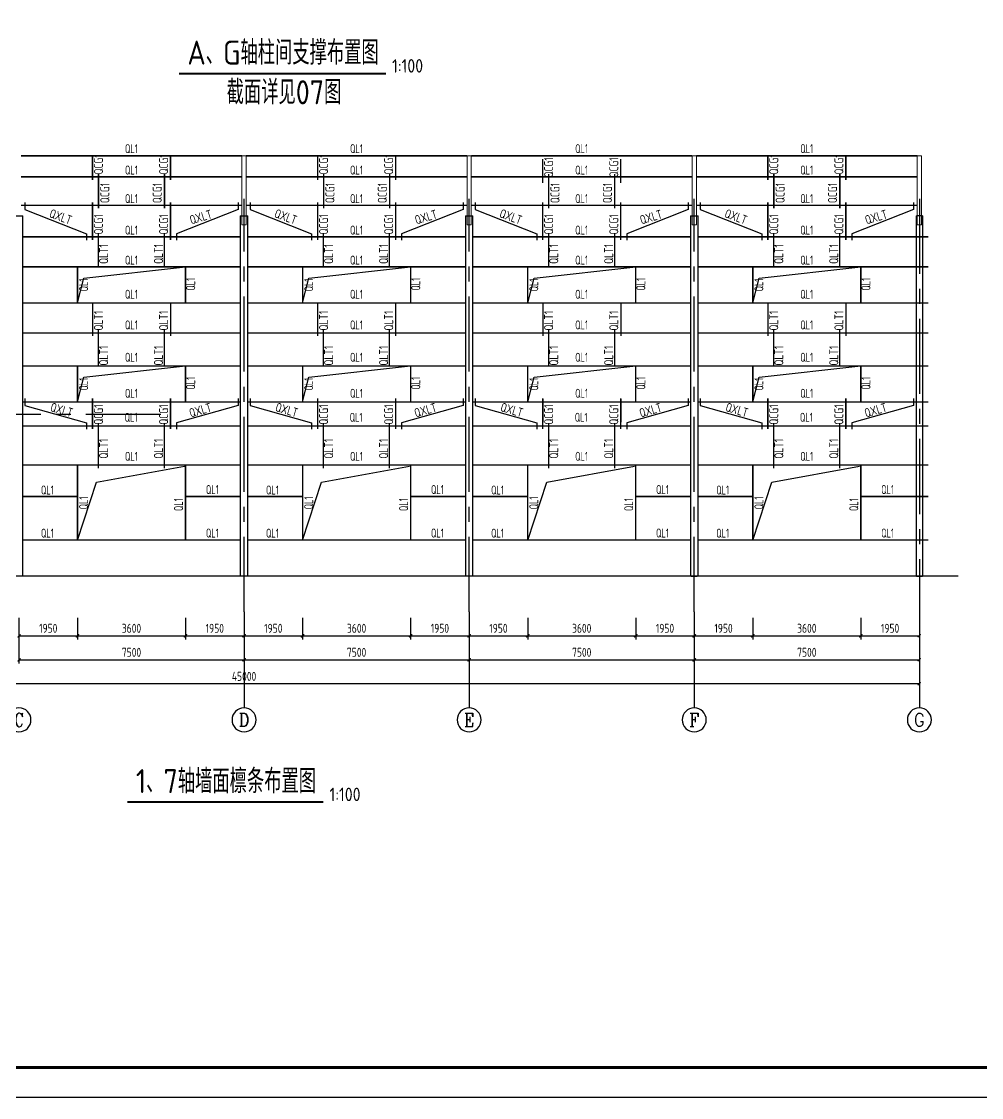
# Model space of a CAD drawing. Header units: millimetres. Extents: x 865490 to 879904, y 39442 to 44891.
# Drawn here: x 873684 to 874003.9, y 39450 to 39808.4 of the extents above; entities that cross this region are included whole.
import ezdxf
from ezdxf.enums import TextEntityAlignment as Align

# ---------------------------------------------------------------- set-up
doc = ezdxf.new("R2010")
doc.units = ezdxf.units.MM
doc.header["$LTSCALE"] = 1000
doc.header["$MEASUREMENT"] = 0
doc.linetypes.add('CENTER', pattern=[2, 1.25, -0.25, 0.25, -0.25])
doc.linetypes.add('DOTE', pattern=[2.42, 2, -0.2, 0.02, -0.2])
for name, color, linetype in [('1307', 7, 'Continuous'), ('AXIS', 3, 'Continuous'), ('AXIS_TEXT', 7, 'Continuous'), ('DIM', 7, 'Continuous'), ('DOTE', 1, 'DOTE'), ('M_Prof', 2, 'Continuous'), ('NUM', 7, 'Continuous'), ('标注', 7, 'Continuous'), ('檩条', 34, 'Continuous')]:
    doc.layers.add(name, color=color, linetype=linetype)
doc.layers.add('零部件', color=3, linetype='Continuous', lineweight=5)
doc.styles.add('_TCH_AXIS', font='COMPLEX', dxfattribs={"bigfont": 'GBCBIG'})
doc.styles.add('COMPLEX', font='COMPLEX')
doc.styles.add('GBHZ', font='gbenor.shx', dxfattribs={"width": 0.9, "bigfont": 'gbcbig.shx'})
doc.dimstyles.new('Y100', dxfattribs={"dimscale": 0, "dimtxt": 3, "dimasz": 0.01, "dimexe": 1.2, "dimexo": 2, "dimgap": 1, "dimtad": 1, "dimdec": 0, "dimlfac": 100, "dimzin": 0, "dimdsep": 46, "dimtxsty": 'GBHZ', "dimblk": 'DX', "dimcen": 0.09, "dimdle": 1, "dimclrd": 7, "dimclre": 7, "dimclrt": 7, "dimadec": 0, "dimazin": 0, "dimtfac": 1, "dimtdec": 0, "dimtix": 1, "dimtmove": 2, "dimatfit": 3, "dimldrblk": 'DX', "dimfxl": 0, "dimtolj": 1, "dimtzin": 0, "dimarcsym": 0})

# ---------------------------------------------------------------- blocks, each defined once
blk = doc.blocks.new('DX')
at = {"color": 0, "linetype": 'ByBlock', "const_width": 40}
blk.add_lwpolyline([(-54, -51), (46, 49)], dxfattribs=at)
blk = doc.blocks.new('*D883')
at = {"layer": 'Defpoints', "color": 0, "transparency": 16777216}
for p in [(873683.15, 39611.76), (873758.15, 39611.76), (873758.15, 39595.76)]:
    blk.add_point(p, dxfattribs=at)
at = {"layer": 'dim', "color": 7, "lineweight": -2, "transparency": 16777216}
for p, q in [((873683.15, 39609.76), (873683.15, 39594.56)), ((873758.15, 39609.76), (873758.15, 39594.56)), ((873683.16, 39595.76), (873758.14, 39595.76))]:
    blk.add_line(p, q, dxfattribs=at)
at = {"layer": 'dim', "color": 7, "lineweight": -2, "transparency": 16777216, "xscale": 0.01, "yscale": 0.01, "zscale": 0.01, "rotation": 180}
blk.add_blockref('DX', (873683.15, 39595.76), dxfattribs=at)
at = {"layer": 'dim', "color": 7, "lineweight": -2, "transparency": 16777216, "xscale": 0.01, "yscale": 0.01, "zscale": 0.01}
blk.add_blockref('DX', (873758.15, 39595.76), dxfattribs=at)
at = {"layer": 'dim', "color": 7, "transparency": 16777216, "insert": (873720.65, 39598.26), "char_height": 3, "attachment_point": 5, "style": 'GBHZ'}
blk.add_mtext('\\A1;7500', dxfattribs=at)
blk = doc.blocks.new('*D884')
at = {"layer": 'Defpoints', "color": 0, "transparency": 16777216}
for p in [(873758.15, 39611.76), (873833.15, 39611.76), (873833.15, 39595.76)]:
    blk.add_point(p, dxfattribs=at)
at = {"layer": 'dim', "color": 7, "lineweight": -2, "transparency": 16777216}
for p, q in [((873758.15, 39609.76), (873758.15, 39594.56)), ((873833.15, 39609.76), (873833.15, 39594.56)), ((873758.16, 39595.76), (873833.14, 39595.76))]:
    blk.add_line(p, q, dxfattribs=at)
at = {"layer": 'dim', "color": 7, "lineweight": -2, "transparency": 16777216, "xscale": 0.01, "yscale": 0.01, "zscale": 0.01, "rotation": 180}
blk.add_blockref('DX', (873758.15, 39595.76), dxfattribs=at)
at = {"layer": 'dim', "color": 7, "lineweight": -2, "transparency": 16777216, "xscale": 0.01, "yscale": 0.01, "zscale": 0.01}
blk.add_blockref('DX', (873833.15, 39595.76), dxfattribs=at)
at = {"layer": 'dim', "color": 7, "transparency": 16777216, "insert": (873795.65, 39598.26), "char_height": 3, "attachment_point": 5, "style": 'GBHZ'}
blk.add_mtext('\\A1;7500', dxfattribs=at)
blk = doc.blocks.new('*D885')
at = {"layer": 'Defpoints', "color": 0, "transparency": 16777216}
for p in [(873833.15, 39611.76), (873908.15, 39611.76), (873908.15, 39595.76)]:
    blk.add_point(p, dxfattribs=at)
at = {"layer": 'dim', "color": 7, "lineweight": -2, "transparency": 16777216}
for p, q in [((873833.15, 39609.76), (873833.15, 39594.56)), ((873908.15, 39609.76), (873908.15, 39594.56)), ((873833.16, 39595.76), (873908.14, 39595.76))]:
    blk.add_line(p, q, dxfattribs=at)
at = {"layer": 'dim', "color": 7, "lineweight": -2, "transparency": 16777216, "xscale": 0.01, "yscale": 0.01, "zscale": 0.01, "rotation": 180}
blk.add_blockref('DX', (873833.15, 39595.76), dxfattribs=at)
at = {"layer": 'dim', "color": 7, "lineweight": -2, "transparency": 16777216, "xscale": 0.01, "yscale": 0.01, "zscale": 0.01}
blk.add_blockref('DX', (873908.15, 39595.76), dxfattribs=at)
at = {"layer": 'dim', "color": 7, "transparency": 16777216, "insert": (873870.65, 39598.26), "char_height": 3, "attachment_point": 5, "style": 'GBHZ'}
blk.add_mtext('\\A1;7500', dxfattribs=at)
blk = doc.blocks.new('*D886')
at = {"layer": 'Defpoints', "color": 0, "transparency": 16777216}
for p in [(873908.15, 39611.76), (873983.15, 39611.76), (873983.15, 39595.76)]:
    blk.add_point(p, dxfattribs=at)
at = {"layer": 'dim', "color": 7, "lineweight": -2, "transparency": 16777216}
for p, q in [((873908.15, 39609.76), (873908.15, 39594.56)), ((873983.15, 39609.76), (873983.15, 39594.56)), ((873908.16, 39595.76), (873983.14, 39595.76))]:
    blk.add_line(p, q, dxfattribs=at)
at = {"layer": 'dim', "color": 7, "lineweight": -2, "transparency": 16777216, "xscale": 0.01, "yscale": 0.01, "zscale": 0.01, "rotation": 180}
blk.add_blockref('DX', (873908.15, 39595.76), dxfattribs=at)
at = {"layer": 'dim', "color": 7, "lineweight": -2, "transparency": 16777216, "xscale": 0.01, "yscale": 0.01, "zscale": 0.01}
blk.add_blockref('DX', (873983.15, 39595.76), dxfattribs=at)
at = {"layer": 'dim', "color": 7, "transparency": 16777216, "insert": (873945.65, 39598.26), "char_height": 3, "attachment_point": 5, "style": 'GBHZ'}
blk.add_mtext('\\A1;7500', dxfattribs=at)
blk = doc.blocks.new('*D887')
at = {"layer": 'Defpoints', "color": 0, "transparency": 16777216}
for p in [(873533.15, 39611.76), (873983.15, 39611.76), (873533.15, 39587.76)]:
    blk.add_point(p, dxfattribs=at)
at = {"layer": 'dim', "color": 7, "lineweight": -2, "transparency": 16777216}
for p, q in [((873533.15, 39609.76), (873533.15, 39586.56)), ((873983.15, 39609.76), (873983.15, 39586.56)), ((873983.14, 39587.76), (873533.16, 39587.76))]:
    blk.add_line(p, q, dxfattribs=at)
at = {"layer": 'dim', "color": 7, "lineweight": -2, "transparency": 16777216, "xscale": 0.01, "yscale": 0.01, "zscale": 0.01, "rotation": 180}
blk.add_blockref('DX', (873533.15, 39587.76), dxfattribs=at)
at = {"layer": 'dim', "color": 7, "lineweight": -2, "transparency": 16777216, "xscale": 0.01, "yscale": 0.01, "zscale": 0.01}
blk.add_blockref('DX', (873983.15, 39587.76), dxfattribs=at)
at = {"layer": 'dim', "color": 7, "transparency": 16777216, "insert": (873758.15, 39590.26), "char_height": 3, "attachment_point": 5, "style": 'GBHZ'}
blk.add_mtext('\\A1;45000', dxfattribs=at)
blk = doc.blocks.new('_AXISO')
blk.add_circle((0, 0), 0.5)
at = {"layer": 'AXIS_TEXT', "style": 'COMPLEX', "width": 1.041667}
blk.add_attdef('A', text='', height=0.56, dxfattribs=at).set_placement((-0.25, -0.28), (0.25, -0.28), align=Align.FIT)
blk = doc.blocks.new('*D910')
at = {"layer": 'Defpoints', "color": 0, "transparency": 16777216}
for p in [(873683.15, 39611.76), (873702.65, 39611.76), (873702.65, 39603.76)]:
    blk.add_point(p, dxfattribs=at)
at = {"layer": '标注', "color": 7, "lineweight": -2, "transparency": 16777216}
for p, q in [((873683.15, 39609.76), (873683.15, 39602.56)), ((873702.65, 39609.76), (873702.65, 39602.56)), ((873683.16, 39603.76), (873702.64, 39603.76))]:
    blk.add_line(p, q, dxfattribs=at)
at = {"layer": '标注', "color": 7, "lineweight": -2, "transparency": 16777216, "xscale": 0.01, "yscale": 0.01, "zscale": 0.01, "rotation": 180}
blk.add_blockref('DX', (873683.15, 39603.76), dxfattribs=at)
at = {"layer": '标注', "color": 7, "lineweight": -2, "transparency": 16777216, "xscale": 0.01, "yscale": 0.01, "zscale": 0.01}
blk.add_blockref('DX', (873702.65, 39603.76), dxfattribs=at)
at = {"layer": '标注', "color": 7, "transparency": 16777216, "insert": (873692.9, 39606.26), "char_height": 3, "attachment_point": 5, "style": 'GBHZ'}
blk.add_mtext('\\A1;1950', dxfattribs=at)
blk = doc.blocks.new('*D911')
at = {"layer": 'Defpoints', "color": 0, "transparency": 16777216}
for p in [(873702.65, 39611.76), (873738.65, 39611.76), (873738.65, 39603.76)]:
    blk.add_point(p, dxfattribs=at)
at = {"layer": '标注', "color": 7, "lineweight": -2, "transparency": 16777216}
for p, q in [((873702.65, 39609.76), (873702.65, 39602.56)), ((873738.65, 39609.76), (873738.65, 39602.56)), ((873702.66, 39603.76), (873738.64, 39603.76))]:
    blk.add_line(p, q, dxfattribs=at)
at = {"layer": '标注', "color": 7, "lineweight": -2, "transparency": 16777216, "xscale": 0.01, "yscale": 0.01, "zscale": 0.01, "rotation": 180}
blk.add_blockref('DX', (873702.65, 39603.76), dxfattribs=at)
at = {"layer": '标注', "color": 7, "lineweight": -2, "transparency": 16777216, "xscale": 0.01, "yscale": 0.01, "zscale": 0.01}
blk.add_blockref('DX', (873738.65, 39603.76), dxfattribs=at)
at = {"layer": '标注', "color": 7, "transparency": 16777216, "insert": (873720.65, 39606.26), "char_height": 3, "attachment_point": 5, "style": 'GBHZ'}
blk.add_mtext('\\A1;3600', dxfattribs=at)
blk = doc.blocks.new('*D912')
at = {"layer": 'Defpoints', "color": 0, "transparency": 16777216}
for p in [(873738.65, 39611.76), (873758.15, 39611.76), (873758.15, 39603.76)]:
    blk.add_point(p, dxfattribs=at)
at = {"layer": '标注', "color": 7, "lineweight": -2, "transparency": 16777216}
for p, q in [((873738.65, 39609.76), (873738.65, 39602.56)), ((873758.15, 39609.76), (873758.15, 39602.56)), ((873738.66, 39603.76), (873758.14, 39603.76))]:
    blk.add_line(p, q, dxfattribs=at)
at = {"layer": '标注', "color": 7, "lineweight": -2, "transparency": 16777216, "xscale": 0.01, "yscale": 0.01, "zscale": 0.01, "rotation": 180}
blk.add_blockref('DX', (873738.65, 39603.76), dxfattribs=at)
at = {"layer": '标注', "color": 7, "lineweight": -2, "transparency": 16777216, "xscale": 0.01, "yscale": 0.01, "zscale": 0.01}
blk.add_blockref('DX', (873758.15, 39603.76), dxfattribs=at)
at = {"layer": '标注', "color": 7, "transparency": 16777216, "insert": (873748.4, 39606.26), "char_height": 3, "attachment_point": 5, "style": 'GBHZ'}
blk.add_mtext('\\A1;1950', dxfattribs=at)
blk = doc.blocks.new('*D913')
at = {"layer": 'Defpoints', "color": 0, "transparency": 16777216}
for p in [(873758.15, 39611.76), (873777.65, 39611.76), (873777.65, 39603.76)]:
    blk.add_point(p, dxfattribs=at)
at = {"layer": '标注', "color": 7, "lineweight": -2, "transparency": 16777216}
for p, q in [((873758.15, 39609.76), (873758.15, 39602.56)), ((873777.65, 39609.76), (873777.65, 39602.56)), ((873758.16, 39603.76), (873777.64, 39603.76))]:
    blk.add_line(p, q, dxfattribs=at)
at = {"layer": '标注', "color": 7, "lineweight": -2, "transparency": 16777216, "xscale": 0.01, "yscale": 0.01, "zscale": 0.01, "rotation": 180}
blk.add_blockref('DX', (873758.15, 39603.76), dxfattribs=at)
at = {"layer": '标注', "color": 7, "lineweight": -2, "transparency": 16777216, "xscale": 0.01, "yscale": 0.01, "zscale": 0.01}
blk.add_blockref('DX', (873777.65, 39603.76), dxfattribs=at)
at = {"layer": '标注', "color": 7, "transparency": 16777216, "insert": (873767.9, 39606.26), "char_height": 3, "attachment_point": 5, "style": 'GBHZ'}
blk.add_mtext('\\A1;1950', dxfattribs=at)
blk = doc.blocks.new('*D914')
at = {"layer": 'Defpoints', "color": 0, "transparency": 16777216}
for p in [(873777.65, 39611.76), (873813.65, 39611.76), (873813.65, 39603.76)]:
    blk.add_point(p, dxfattribs=at)
at = {"layer": '标注', "color": 7, "lineweight": -2, "transparency": 16777216}
for p, q in [((873777.65, 39609.76), (873777.65, 39602.56)), ((873813.65, 39609.76), (873813.65, 39602.56)), ((873777.66, 39603.76), (873813.64, 39603.76))]:
    blk.add_line(p, q, dxfattribs=at)
at = {"layer": '标注', "color": 7, "lineweight": -2, "transparency": 16777216, "xscale": 0.01, "yscale": 0.01, "zscale": 0.01, "rotation": 180}
blk.add_blockref('DX', (873777.65, 39603.76), dxfattribs=at)
at = {"layer": '标注', "color": 7, "lineweight": -2, "transparency": 16777216, "xscale": 0.01, "yscale": 0.01, "zscale": 0.01}
blk.add_blockref('DX', (873813.65, 39603.76), dxfattribs=at)
at = {"layer": '标注', "color": 7, "transparency": 16777216, "insert": (873795.65, 39606.26), "char_height": 3, "attachment_point": 5, "style": 'GBHZ'}
blk.add_mtext('\\A1;3600', dxfattribs=at)
blk = doc.blocks.new('*D915')
at = {"layer": 'Defpoints', "color": 0, "transparency": 16777216}
for p in [(873813.65, 39611.76), (873833.15, 39611.76), (873833.15, 39603.76)]:
    blk.add_point(p, dxfattribs=at)
at = {"layer": '标注', "color": 7, "lineweight": -2, "transparency": 16777216}
for p, q in [((873813.65, 39609.76), (873813.65, 39602.56)), ((873833.15, 39609.76), (873833.15, 39602.56)), ((873813.66, 39603.76), (873833.14, 39603.76))]:
    blk.add_line(p, q, dxfattribs=at)
at = {"layer": '标注', "color": 7, "lineweight": -2, "transparency": 16777216, "xscale": 0.01, "yscale": 0.01, "zscale": 0.01, "rotation": 180}
blk.add_blockref('DX', (873813.65, 39603.76), dxfattribs=at)
at = {"layer": '标注', "color": 7, "lineweight": -2, "transparency": 16777216, "xscale": 0.01, "yscale": 0.01, "zscale": 0.01}
blk.add_blockref('DX', (873833.15, 39603.76), dxfattribs=at)
at = {"layer": '标注', "color": 7, "transparency": 16777216, "insert": (873823.4, 39606.26), "char_height": 3, "attachment_point": 5, "style": 'GBHZ'}
blk.add_mtext('\\A1;1950', dxfattribs=at)
blk = doc.blocks.new('*D916')
at = {"layer": 'Defpoints', "color": 0, "transparency": 16777216}
for p in [(873833.15, 39611.76), (873852.65, 39611.76), (873852.65, 39603.76)]:
    blk.add_point(p, dxfattribs=at)
at = {"layer": '标注', "color": 7, "lineweight": -2, "transparency": 16777216}
for p, q in [((873833.15, 39609.76), (873833.15, 39602.56)), ((873852.65, 39609.76), (873852.65, 39602.56)), ((873833.16, 39603.76), (873852.64, 39603.76))]:
    blk.add_line(p, q, dxfattribs=at)
at = {"layer": '标注', "color": 7, "lineweight": -2, "transparency": 16777216, "xscale": 0.01, "yscale": 0.01, "zscale": 0.01, "rotation": 180}
blk.add_blockref('DX', (873833.15, 39603.76), dxfattribs=at)
at = {"layer": '标注', "color": 7, "lineweight": -2, "transparency": 16777216, "xscale": 0.01, "yscale": 0.01, "zscale": 0.01}
blk.add_blockref('DX', (873852.65, 39603.76), dxfattribs=at)
at = {"layer": '标注', "color": 7, "transparency": 16777216, "insert": (873842.9, 39606.26), "char_height": 3, "attachment_point": 5, "style": 'GBHZ'}
blk.add_mtext('\\A1;1950', dxfattribs=at)
blk = doc.blocks.new('*D917')
at = {"layer": 'Defpoints', "color": 0, "transparency": 16777216}
for p in [(873852.65, 39611.76), (873888.65, 39611.76), (873888.65, 39603.76)]:
    blk.add_point(p, dxfattribs=at)
at = {"layer": '标注', "color": 7, "lineweight": -2, "transparency": 16777216}
for p, q in [((873852.65, 39609.76), (873852.65, 39602.56)), ((873888.65, 39609.76), (873888.65, 39602.56)), ((873852.66, 39603.76), (873888.64, 39603.76))]:
    blk.add_line(p, q, dxfattribs=at)
at = {"layer": '标注', "color": 7, "lineweight": -2, "transparency": 16777216, "xscale": 0.01, "yscale": 0.01, "zscale": 0.01, "rotation": 180}
blk.add_blockref('DX', (873852.65, 39603.76), dxfattribs=at)
at = {"layer": '标注', "color": 7, "lineweight": -2, "transparency": 16777216, "xscale": 0.01, "yscale": 0.01, "zscale": 0.01}
blk.add_blockref('DX', (873888.65, 39603.76), dxfattribs=at)
at = {"layer": '标注', "color": 7, "transparency": 16777216, "insert": (873870.65, 39606.26), "char_height": 3, "attachment_point": 5, "style": 'GBHZ'}
blk.add_mtext('\\A1;3600', dxfattribs=at)
blk = doc.blocks.new('*D918')
at = {"layer": 'Defpoints', "color": 0, "transparency": 16777216}
for p in [(873888.65, 39611.76), (873908.15, 39611.76), (873908.15, 39603.76)]:
    blk.add_point(p, dxfattribs=at)
at = {"layer": '标注', "color": 7, "lineweight": -2, "transparency": 16777216}
for p, q in [((873888.65, 39609.76), (873888.65, 39602.56)), ((873908.15, 39609.76), (873908.15, 39602.56)), ((873888.66, 39603.76), (873908.14, 39603.76))]:
    blk.add_line(p, q, dxfattribs=at)
at = {"layer": '标注', "color": 7, "lineweight": -2, "transparency": 16777216, "xscale": 0.01, "yscale": 0.01, "zscale": 0.01, "rotation": 180}
blk.add_blockref('DX', (873888.65, 39603.76), dxfattribs=at)
at = {"layer": '标注', "color": 7, "lineweight": -2, "transparency": 16777216, "xscale": 0.01, "yscale": 0.01, "zscale": 0.01}
blk.add_blockref('DX', (873908.15, 39603.76), dxfattribs=at)
at = {"layer": '标注', "color": 7, "transparency": 16777216, "insert": (873898.4, 39606.26), "char_height": 3, "attachment_point": 5, "style": 'GBHZ'}
blk.add_mtext('\\A1;1950', dxfattribs=at)
blk = doc.blocks.new('*D919')
at = {"layer": 'Defpoints', "color": 0, "transparency": 16777216}
for p in [(873908.15, 39611.76), (873927.65, 39611.76), (873927.65, 39603.76)]:
    blk.add_point(p, dxfattribs=at)
at = {"layer": '标注', "color": 7, "lineweight": -2, "transparency": 16777216}
for p, q in [((873908.15, 39609.76), (873908.15, 39602.56)), ((873927.65, 39609.76), (873927.65, 39602.56)), ((873908.16, 39603.76), (873927.64, 39603.76))]:
    blk.add_line(p, q, dxfattribs=at)
at = {"layer": '标注', "color": 7, "lineweight": -2, "transparency": 16777216, "xscale": 0.01, "yscale": 0.01, "zscale": 0.01, "rotation": 180}
blk.add_blockref('DX', (873908.15, 39603.76), dxfattribs=at)
at = {"layer": '标注', "color": 7, "lineweight": -2, "transparency": 16777216, "xscale": 0.01, "yscale": 0.01, "zscale": 0.01}
blk.add_blockref('DX', (873927.65, 39603.76), dxfattribs=at)
at = {"layer": '标注', "color": 7, "transparency": 16777216, "insert": (873917.9, 39606.26), "char_height": 3, "attachment_point": 5, "style": 'GBHZ'}
blk.add_mtext('\\A1;1950', dxfattribs=at)
blk = doc.blocks.new('*D920')
at = {"layer": 'Defpoints', "color": 0, "transparency": 16777216}
for p in [(873927.65, 39611.76), (873963.65, 39611.76), (873963.65, 39603.76)]:
    blk.add_point(p, dxfattribs=at)
at = {"layer": '标注', "color": 7, "lineweight": -2, "transparency": 16777216}
for p, q in [((873927.65, 39609.76), (873927.65, 39602.56)), ((873963.65, 39609.76), (873963.65, 39602.56)), ((873927.66, 39603.76), (873963.64, 39603.76))]:
    blk.add_line(p, q, dxfattribs=at)
at = {"layer": '标注', "color": 7, "lineweight": -2, "transparency": 16777216, "xscale": 0.01, "yscale": 0.01, "zscale": 0.01, "rotation": 180}
blk.add_blockref('DX', (873927.65, 39603.76), dxfattribs=at)
at = {"layer": '标注', "color": 7, "lineweight": -2, "transparency": 16777216, "xscale": 0.01, "yscale": 0.01, "zscale": 0.01}
blk.add_blockref('DX', (873963.65, 39603.76), dxfattribs=at)
at = {"layer": '标注', "color": 7, "transparency": 16777216, "insert": (873945.65, 39606.26), "char_height": 3, "attachment_point": 5, "style": 'GBHZ'}
blk.add_mtext('\\A1;3600', dxfattribs=at)
blk = doc.blocks.new('*D921')
at = {"layer": 'Defpoints', "color": 0, "transparency": 16777216}
for p in [(873963.65, 39611.76), (873983.15, 39611.76), (873983.15, 39603.76)]:
    blk.add_point(p, dxfattribs=at)
at = {"layer": '标注', "color": 7, "lineweight": -2, "transparency": 16777216}
for p, q in [((873963.65, 39609.76), (873963.65, 39602.56)), ((873983.15, 39609.76), (873983.15, 39602.56)), ((873963.66, 39603.76), (873983.14, 39603.76))]:
    blk.add_line(p, q, dxfattribs=at)
at = {"layer": '标注', "color": 7, "lineweight": -2, "transparency": 16777216, "xscale": 0.01, "yscale": 0.01, "zscale": 0.01, "rotation": 180}
blk.add_blockref('DX', (873963.65, 39603.76), dxfattribs=at)
at = {"layer": '标注', "color": 7, "lineweight": -2, "transparency": 16777216, "xscale": 0.01, "yscale": 0.01, "zscale": 0.01}
blk.add_blockref('DX', (873983.15, 39603.76), dxfattribs=at)
at = {"layer": '标注', "color": 7, "transparency": 16777216, "insert": (873973.4, 39606.26), "char_height": 3, "attachment_point": 5, "style": 'GBHZ'}
blk.add_mtext('\\A1;1950', dxfattribs=at)

msp = doc.modelspace()

# ---------------------------------------------------------------- linework, layer by layer
msp.add_line((874293.063, 39449.955), (873452.063, 39449.955))
at = {"color": 0, "const_width": 1}
msp.add_lwpolyline([(874283.063, 39459.955), (873477.063, 39459.955), (873477.063, 40033.955), (874283.063, 40033.955)], close=True, dxfattribs=at)
at = {"const_width": 0.667}
for points in [[(873736.447, 39791.059), (873805.394, 39791.059)], [(873719.303, 39548.343), (873784.555, 39548.343)]]:
    msp.add_lwpolyline(points, dxfattribs=at)
at = {"layer": 'AXIS', "color": 0}
for p, q in [((873758.146, 39611.761), (873758.146, 39579.761)), ((873833.146, 39611.761), (873833.146, 39579.761)), ((873908.146, 39611.761), (873908.146, 39579.761)), ((873983.146, 39611.761), (873983.146, 39579.761))]:
    msp.add_line(p, q, dxfattribs=at)
at = {"layer": 'dim'}
msp.add_line((873996.125, 39623.657), (873517.146, 39623.657), dxfattribs=at)
at = {"layer": 'DOTE', "linetype": 'CENTER', "ltscale": 0.02}
for p, q in [((873758.146, 39611.761), (873758.146, 39749.333)), ((873833.146, 39611.761), (873833.146, 39749.333)), ((873908.146, 39611.761), (873908.146, 39749.333)), ((873983.146, 39749.333), (873983.146, 39611.761)), ((873730.444, 39677.516, -0.008), (873623.307, 39677.516, -0.008))]:
    msp.add_line(p, q, dxfattribs=at)
at = {"layer": 'M_Prof'}
for p, q in [((873681.896, 39743.657), (873684.396, 39743.657)), ((873684.396, 39623.657), (873684.396, 39743.657)), ((873756.896, 39743.657), (873756.896, 39623.657)), ((873756.896, 39743.657), (873759.396, 39743.657)), ((873759.396, 39623.657), (873759.396, 39743.657)), ((873831.896, 39743.657), (873831.896, 39623.657)), ((873831.896, 39743.657), (873834.396, 39743.657)), ((873834.396, 39623.657), (873834.396, 39743.657)), ((873906.896, 39743.657), (873906.896, 39623.657)), ((873906.896, 39743.657), (873909.396, 39743.657)), ((873909.396, 39623.657), (873909.396, 39743.657)), ((873982.146, 39623.657), (873982.146, 39743.657)), ((873984.146, 39743.657), (873982.146, 39743.657)), ((873984.146, 39743.657), (873984.146, 39623.657)), ((873989.453, 39623.657), (873510.96, 39623.657)), ((873907.146, 39623.657), (873909.146, 39623.657)), ((873982.146, 39623.657), (873984.146, 39623.657))]:
    msp.add_line(p, q, dxfattribs=at)
at = {"layer": '标注'}
for p, q in [((873738.646, 39635.657), (873702.646, 39635.657)), ((873813.646, 39635.657), (873777.646, 39635.657)), ((873888.646, 39635.657), (873852.646, 39635.657)), ((873963.646, 39635.657), (873927.646, 39635.657))]:
    msp.add_line(p, q, dxfattribs=at)
at = {"layer": '檩条', "color": 4, "linetype": 'ByBlock'}
for p, q in [((873685.146, 39748.158), (873685.146, 39745.807)), ((873685.146, 39745.807), (873705.646, 39737.728)), ((873756.146, 39745.807), (873735.646, 39737.728)), ((873756.146, 39748.158), (873756.146, 39745.807)), ((873760.146, 39748.158), (873760.146, 39745.807)), ((873760.146, 39745.807), (873780.646, 39737.728)), ((873831.146, 39745.807), (873810.646, 39737.728)), ((873831.146, 39748.158), (873831.146, 39745.807)), ((873835.146, 39748.158), (873835.146, 39745.807)), ((873835.146, 39745.807), (873855.646, 39737.728)), ((873906.146, 39745.807), (873885.646, 39737.728)), ((873906.146, 39748.158), (873906.146, 39745.807)), ((873910.146, 39748.158), (873910.146, 39745.807)), ((873910.146, 39745.807), (873930.646, 39737.728)), ((873981.146, 39745.807), (873960.646, 39737.728)), ((873981.146, 39748.158), (873981.146, 39745.807)), ((873705.646, 39737.728), (873705.646, 39735.588)), ((873735.646, 39737.728), (873735.646, 39735.588)), ((873780.646, 39737.728), (873780.646, 39735.588)), ((873810.646, 39737.728), (873810.646, 39735.588)), ((873855.646, 39737.728), (873855.646, 39735.588)), ((873885.646, 39737.728), (873885.646, 39735.588)), ((873930.646, 39737.728), (873930.646, 39735.588)), ((873960.646, 39737.728), (873960.646, 39735.588)), ((873685.146, 39682.832), (873685.146, 39680.481)), ((873756.146, 39682.832), (873756.146, 39680.481)), ((873760.146, 39682.832), (873760.146, 39680.481)), ((873831.146, 39682.832), (873831.146, 39680.481)), ((873835.146, 39682.832), (873835.146, 39680.481)), ((873906.146, 39682.832), (873906.146, 39680.481)), ((873910.146, 39682.832), (873910.146, 39680.481)), ((873981.146, 39682.832), (873981.146, 39680.481)), ((873685.146, 39680.481), (873705.646, 39674.726)), ((873756.146, 39680.481), (873735.646, 39674.726)), ((873760.146, 39680.481), (873780.646, 39674.726)), ((873831.146, 39680.481), (873810.646, 39674.726)), ((873835.146, 39680.481), (873855.646, 39674.726)), ((873906.146, 39680.481), (873885.646, 39674.726)), ((873910.146, 39680.481), (873930.646, 39674.726)), ((873981.146, 39680.481), (873960.646, 39674.726)), ((873705.646, 39674.726), (873705.646, 39672.587)), ((873735.646, 39674.726), (873735.646, 39672.587)), ((873780.646, 39674.726), (873780.646, 39672.587)), ((873810.646, 39674.726), (873810.646, 39672.587)), ((873855.646, 39674.726), (873855.646, 39672.587)), ((873885.646, 39674.726), (873885.646, 39672.587)), ((873930.646, 39674.726), (873930.646, 39672.587)), ((873960.646, 39674.726), (873960.646, 39672.587))]:
    msp.add_line(p, q, dxfattribs=at)
at = {"layer": '檩条', "color": 4}
for p, q in [((873709.646, 39726.658), (873709.646, 39737.658)), ((873731.646, 39726.658), (873731.646, 39737.658)), ((873784.646, 39726.658), (873784.646, 39737.658)), ((873806.646, 39726.658), (873806.646, 39737.658)), ((873859.646, 39726.658), (873859.646, 39737.658)), ((873881.646, 39726.658), (873881.646, 39737.658)), ((873934.646, 39726.658), (873934.646, 39737.658)), ((873956.646, 39726.658), (873956.646, 39737.658)), ((873704.764, 39722.91), (873738.646, 39726.658)), ((873779.764, 39722.91), (873813.646, 39726.658)), ((873854.764, 39722.91), (873888.646, 39726.658)), ((873929.764, 39722.91), (873963.646, 39726.658)), ((873702.646, 39714.658), (873704.764, 39722.91)), ((873777.646, 39714.658), (873779.764, 39722.91)), ((873852.646, 39714.658), (873854.764, 39722.91)), ((873927.646, 39714.658), (873929.764, 39722.91)), ((873707.646, 39714.658), (873707.646, 39703.657)), ((873733.646, 39714.658), (873733.646, 39703.657)), ((873782.646, 39714.658), (873782.646, 39703.657)), ((873808.646, 39714.658), (873808.646, 39703.657)), ((873857.646, 39714.658), (873857.646, 39703.657)), ((873883.646, 39714.658), (873883.646, 39703.657)), ((873932.646, 39714.658), (873932.646, 39703.657)), ((873958.646, 39714.658), (873958.646, 39703.657)), ((873709.646, 39693.657), (873709.646, 39705.657)), ((873731.646, 39693.657), (873731.646, 39705.657)), ((873784.646, 39693.657), (873784.646, 39705.657)), ((873806.646, 39693.657), (873806.646, 39705.657)), ((873859.646, 39693.657), (873859.646, 39705.657)), ((873881.646, 39693.657), (873881.646, 39705.657)), ((873934.646, 39693.657), (873934.646, 39705.657)), ((873956.646, 39693.657), (873956.646, 39705.657)), ((873704.764, 39689.909), (873738.646, 39693.657)), ((873779.764, 39689.909), (873813.646, 39693.657)), ((873854.764, 39689.909), (873888.646, 39693.657)), ((873929.764, 39689.909), (873963.646, 39693.657)), ((873702.646, 39681.657), (873704.764, 39689.909)), ((873777.646, 39681.657), (873779.764, 39689.909)), ((873852.646, 39681.657), (873854.764, 39689.909)), ((873927.646, 39681.657), (873929.764, 39689.909)), ((873707.646, 39682.657), (873707.646, 39674.981)), ((873733.646, 39682.657), (873733.646, 39674.981)), ((873782.646, 39682.657), (873782.646, 39674.981)), ((873808.646, 39682.657), (873808.646, 39674.981)), ((873857.646, 39682.657), (873857.646, 39674.981)), ((873883.646, 39682.657), (873883.646, 39674.981)), ((873932.646, 39682.657), (873932.646, 39674.981)), ((873958.646, 39682.657), (873958.646, 39674.981)), ((873709.646, 39659.657), (873709.646, 39674.657)), ((873731.646, 39659.657), (873731.646, 39674.657)), ((873784.646, 39659.657), (873784.646, 39674.657)), ((873806.646, 39659.657), (873806.646, 39674.657)), ((873859.646, 39659.657), (873859.646, 39674.657)), ((873881.646, 39659.657), (873881.646, 39674.657)), ((873934.646, 39659.657), (873934.646, 39674.657)), ((873956.646, 39659.657), (873956.646, 39674.657)), ((873708.989, 39654.976), (873738.246, 39660.257)), ((873783.989, 39654.976), (873813.246, 39660.257)), ((873858.989, 39654.976), (873888.246, 39660.257)), ((873933.989, 39654.976), (873963.246, 39660.257)), ((873702.646, 39635.657), (873708.989, 39654.976)), ((873777.646, 39635.657), (873783.989, 39654.976)), ((873852.646, 39635.657), (873858.989, 39654.976)), ((873927.646, 39635.657), (873933.989, 39654.976))]:
    msp.add_line(p, q, dxfattribs=at)
at = {"layer": '檩条', "color": 4, "const_width": 0.5}
for points in [[(873757.446, 39763.657), (873683.846, 39763.657)], [(873707.646, 39763.657), (873707.646, 39755.658)], [(873733.646, 39763.657), (873733.646, 39755.658)], [(873832.446, 39763.657), (873758.846, 39763.657)], [(873782.646, 39763.657), (873782.646, 39755.658)], [(873808.646, 39763.657), (873808.646, 39755.658)], [(873907.446, 39763.657), (873833.846, 39763.657)], [(873982.446, 39763.657), (873908.846, 39763.657)], [(873932.646, 39763.657), (873932.646, 39755.658)], [(873958.646, 39763.657), (873958.646, 39755.658)], [(873857.646, 39762.657), (873857.646, 39754.658)], [(873883.646, 39762.657), (873883.646, 39754.658)], [(873757.446, 39756.658), (873683.846, 39756.658)], [(873709.646, 39746.157), (873709.646, 39757.658)], [(873731.646, 39746.157), (873731.646, 39757.658)], [(873832.446, 39756.658), (873758.846, 39756.658)], [(873784.646, 39746.157), (873784.646, 39757.658)], [(873806.646, 39746.157), (873806.646, 39757.658)], [(873907.446, 39756.658), (873833.846, 39756.658)], [(873859.646, 39746.157), (873859.646, 39757.658)], [(873881.646, 39746.157), (873881.646, 39757.658)], [(873982.446, 39756.658), (873908.846, 39756.658)], [(873934.646, 39746.157), (873934.646, 39757.658)], [(873956.646, 39746.157), (873956.646, 39757.658)], [(873757.446, 39747.157), (873683.846, 39747.157)], [(873707.646, 39748.157), (873707.646, 39735.658)], [(873733.646, 39748.157), (873733.646, 39735.658)], [(873832.446, 39747.157), (873758.846, 39747.157)], [(873782.646, 39748.157), (873782.646, 39735.658)], [(873808.646, 39748.157), (873808.646, 39735.658)], [(873907.446, 39747.157), (873833.846, 39747.157)], [(873857.646, 39748.157), (873857.646, 39735.658)], [(873883.646, 39748.157), (873883.646, 39735.658)], [(873982.446, 39747.157), (873908.846, 39747.157)], [(873932.646, 39748.157), (873932.646, 39735.658)], [(873958.646, 39748.157), (873958.646, 39735.658)], [(873756.896, 39736.658), (873684.396, 39736.658)], [(873831.896, 39736.658), (873759.396, 39736.658)], [(873906.896, 39736.658), (873834.396, 39736.658)], [(873986.146, 39736.658), (873909.396, 39736.658)], [(873756.896, 39726.658), (873684.396, 39726.658)], [(873702.646, 39714.658), (873702.646, 39726.658)], [(873738.646, 39714.658), (873738.646, 39726.658)], [(873831.896, 39726.658), (873759.396, 39726.658)], [(873777.646, 39714.658), (873777.646, 39726.658)], [(873813.646, 39714.658), (873813.646, 39726.658)], [(873906.896, 39726.658), (873834.396, 39726.658)], [(873852.646, 39714.658), (873852.646, 39726.658)], [(873888.646, 39714.658), (873888.646, 39726.658)], [(873986.146, 39726.658), (873909.396, 39726.658)], [(873927.646, 39714.658), (873927.646, 39726.658)], [(873963.646, 39714.658), (873963.646, 39726.658)], [(873756.896, 39714.658), (873684.396, 39714.658)], [(873831.896, 39714.658), (873759.396, 39714.658)], [(873906.896, 39714.658), (873834.396, 39714.658)], [(873986.146, 39714.658), (873909.396, 39714.658)], [(873756.896, 39704.657), (873684.396, 39704.657)], [(873831.896, 39704.657), (873759.396, 39704.657)], [(873906.896, 39704.657), (873834.396, 39704.657)], [(873986.146, 39704.657), (873909.396, 39704.657)], [(873756.896, 39693.657), (873684.396, 39693.657)], [(873702.646, 39681.657), (873702.646, 39693.657)], [(873738.646, 39681.657), (873738.646, 39693.657)], [(873831.896, 39693.657), (873759.396, 39693.657)], [(873777.646, 39681.657), (873777.646, 39693.657)], [(873813.646, 39681.657), (873813.646, 39693.657)], [(873906.896, 39693.657), (873834.396, 39693.657)], [(873852.646, 39681.657), (873852.646, 39693.657)], [(873888.646, 39681.657), (873888.646, 39693.657)], [(873986.146, 39693.657), (873909.396, 39693.657)], [(873927.646, 39681.657), (873927.646, 39693.657)], [(873963.646, 39681.657), (873963.646, 39693.657)], [(873756.896, 39681.657), (873684.396, 39681.657)], [(873707.646, 39682.831), (873707.646, 39672.657)], [(873733.646, 39682.831), (873733.646, 39672.657)], [(873831.896, 39681.657), (873759.396, 39681.657)], [(873782.646, 39682.831), (873782.646, 39672.657)], [(873808.646, 39682.831), (873808.646, 39672.657)], [(873906.896, 39681.657), (873834.396, 39681.657)], [(873857.646, 39682.831), (873857.646, 39672.657)], [(873883.646, 39682.831), (873883.646, 39672.657)], [(873986.146, 39681.657), (873909.396, 39681.657)], [(873932.646, 39682.831), (873932.646, 39672.657)], [(873958.646, 39682.831), (873958.646, 39672.657)], [(873756.896, 39673.657), (873684.396, 39673.657)], [(873831.896, 39673.657), (873759.396, 39673.657)], [(873906.896, 39673.657), (873834.396, 39673.657)], [(873986.146, 39673.657), (873909.396, 39673.657)], [(873756.896, 39660.657), (873684.396, 39660.657)], [(873702.646, 39635.657), (873702.646, 39660.657)], [(873738.646, 39635.657), (873738.646, 39660.657)], [(873831.896, 39660.657), (873759.396, 39660.657)], [(873777.646, 39635.657), (873777.646, 39660.657)], [(873813.646, 39635.657), (873813.646, 39660.657)], [(873906.896, 39660.657), (873834.396, 39660.657)], [(873852.646, 39635.657), (873852.646, 39660.657)], [(873888.646, 39635.657), (873888.646, 39660.657)], [(873986.146, 39660.657), (873909.396, 39660.657)], [(873927.646, 39635.657), (873927.646, 39660.657)], [(873963.646, 39635.657), (873963.646, 39660.657)], [(873702.646, 39650.157), (873684.396, 39650.157)], [(873756.896, 39650.157), (873738.646, 39650.157)], [(873777.646, 39650.157), (873759.396, 39650.157)], [(873831.896, 39650.157), (873813.646, 39650.157)], [(873852.646, 39650.157), (873834.396, 39650.157)], [(873906.896, 39650.157), (873888.646, 39650.157)], [(873927.646, 39650.157), (873909.396, 39650.157)], [(873986.146, 39650.157), (873963.646, 39650.157)]]:
    msp.add_lwpolyline(points, dxfattribs=at)
at = {"layer": '檩条', "color": 4, "linetype": 'ByBlock', "const_width": 0.5}
for points in [[(873702.646, 39635.657), (873684.396, 39635.657)], [(873756.896, 39635.657), (873738.646, 39635.657)], [(873777.646, 39635.657), (873759.396, 39635.657)], [(873831.896, 39635.657), (873813.646, 39635.657)], [(873852.646, 39635.657), (873834.396, 39635.657)], [(873906.896, 39635.657), (873888.646, 39635.657)], [(873927.646, 39635.657), (873909.396, 39635.657)], [(873986.146, 39635.657), (873963.646, 39635.657)]]:
    msp.add_lwpolyline(points, dxfattribs=at)
at = {"layer": '零部件'}
for points in [[(873757.446, 39740.657), (873758.846, 39740.657), (873758.846, 39763.657), (873757.446, 39763.657)], [(873832.446, 39740.657), (873833.846, 39740.657), (873833.846, 39763.657), (873832.446, 39763.657)], [(873907.446, 39740.657), (873908.846, 39740.657), (873908.846, 39763.657), (873907.446, 39763.657)], [(873982.446, 39740.657), (873983.846, 39740.657), (873983.846, 39763.657), (873982.446, 39763.657)]]:
    msp.add_lwpolyline(points, close=True, dxfattribs=at)

# ---------------------------------------------------------------- block references
at = {"layer": 'AXIS', "color": 0}
ref = msp.add_blockref('_AXISO', (873683.146, 39575.761), dxfattribs=dict(at, xscale=-8, yscale=8, zscale=8))
ref.add_attrib('A', 'C', dxfattribs={"layer": 'AXIS_TEXT', "color": 0, "height": 4.557, "style": '_TCH_AXIS'}).set_placement((873681.518, 39573.482), (873684.773, 39573.482), align=Align.FIT)
ref = msp.add_blockref('_AXISO', (873758.146, 39575.761), dxfattribs=dict(at, xscale=-8, yscale=8, zscale=8))
ref.add_attrib('A', 'D', dxfattribs={"layer": 'AXIS_TEXT', "color": 0, "height": 4.353, "style": '_TCH_AXIS'}).set_placement((873756.384, 39573.584), (873759.908, 39573.584), align=Align.FIT)
ref = msp.add_blockref('_AXISO', (873833.146, 39575.761), dxfattribs=dict(at, xscale=-8, yscale=8, zscale=8))
ref.add_attrib('A', 'E', dxfattribs={"layer": 'AXIS_TEXT', "color": 0, "height": 4.454, "style": '_TCH_AXIS'}).set_placement((873831.449, 39573.533), (873834.843, 39573.533), align=Align.FIT)
ref = msp.add_blockref('_AXISO', (873908.146, 39575.761), dxfattribs=dict(at, xscale=-8, yscale=8, zscale=8))
ref.add_attrib('A', 'F', dxfattribs={"layer": 'AXIS_TEXT', "color": 0, "height": 4.454, "style": '_TCH_AXIS'}).set_placement((873906.449, 39573.533), (873909.843, 39573.533), align=Align.FIT)
ref = msp.add_blockref('_AXISO', (873983.146, 39575.761), dxfattribs=dict(at, xscale=-8, yscale=8, zscale=8))
ref.add_attrib('A', 'G', dxfattribs={"layer": 'AXIS_TEXT', "color": 0, "height": 4.252, "style": '_TCH_AXIS'}).set_placement((873981.324, 39573.635), (873984.968, 39573.635), align=Align.FIT)

# ---------------------------------------------------------------- texts
at = {"ltscale": 2, "style": 'GBHZ'}
for p in [(873807.47, 39791.364), (873786.631, 39548.648)]:
    msp.add_text('1:100', height=4.5, rotation=0.20444, dxfattribs=at).set_placement(p)
at = {"layer": '1307', "style": 'GBHZ', "width": 0.8}
for p in [(873718.47, 39764.562), (873793.47, 39764.562), (873868.47, 39764.562), (873943.47, 39764.562), (873718.47, 39757.419), (873793.47, 39757.419), (873868.47, 39757.419), (873943.47, 39757.419), (873718.47, 39747.919), (873793.47, 39747.919), (873868.47, 39747.919), (873943.47, 39747.919), (873718.47, 39737.42), (873793.47, 39737.42), (873868.47, 39737.42), (873943.47, 39737.42), (873718.47, 39727.42), (873793.47, 39727.42), (873868.47, 39727.42), (873943.47, 39727.42), (873718.47, 39716.055), (873793.47, 39716.055), (873868.47, 39716.055), (873943.47, 39716.055), (873718.47, 39705.834), (873793.47, 39705.834), (873868.47, 39705.834), (873943.47, 39705.834), (873718.47, 39695.058), (873793.47, 39695.058), (873868.47, 39695.058), (873943.47, 39695.058), (873718.47, 39683.054), (873793.47, 39683.054), (873868.47, 39683.054), (873943.47, 39683.054), (873718.342, 39675.054), (873793.342, 39675.054), (873868.342, 39675.054), (873943.342, 39675.054), (873718.47, 39662.054), (873793.47, 39662.054), (873868.47, 39662.054), (873943.47, 39662.054), (873690.466, 39650.827), (873745.43, 39650.993), (873765.466, 39650.827), (873820.43, 39650.993), (873840.466, 39650.827), (873895.43, 39650.993), (873915.466, 39650.827), (873970.43, 39650.993), (873690.466, 39636.459), (873745.43, 39636.493), (873765.466, 39636.459), (873820.43, 39636.493), (873840.466, 39636.459), (873895.43, 39636.493), (873915.466, 39636.459), (873970.43, 39636.493)]:
    msp.add_text('QL1', height=3, dxfattribs=at).set_placement(p)
at = {"layer": '1307', "style": 'GBHZ'}
for s, rotation, width, p in [('QCG1', 90, 0.9, (873711.128, 39757.449)), ('QCG1', 90, 0.9, (873732.83, 39757.449)), ('QCG1', 90, 0.9, (873786.128, 39757.449)), ('QCG1', 90, 0.9, (873807.83, 39757.449)), ('QCG1', 90, 0.9, (873936.128, 39757.449)), ('QCG1', 90, 0.9, (873957.83, 39757.449)), ('QCG1', 90, 0.9, (873861.128, 39756.449)), ('QCG1', 90, 0.9, (873882.83, 39756.449)), ('QCG1', 90, 0.9, (873713.254, 39747.887)), ('QCG1', 90, 0.9, (873730.704, 39747.887)), ('QCG1', 90, 0.9, (873788.254, 39747.887)), ('QCG1', 90, 0.9, (873805.704, 39747.887)), ('QCG1', 90, 0.9, (873863.254, 39747.887)), ('QCG1', 90, 0.9, (873880.704, 39747.887)), ('QCG1', 90, 0.9, (873938.254, 39747.887)), ('QCG1', 90, 0.9, (873955.704, 39747.887)), ('QXLT', 340.05126, 0.9, (873692.972, 39743.28)), ('QXLT', 16.89685, 0.9, (873740.569, 39740.736)), ('QXLT', 340.05126, 0.9, (873767.972, 39743.28)), ('QXLT', 16.89685, 0.9, (873815.569, 39740.736)), ('QXLT', 340.05126, 0.9, (873842.972, 39743.28)), ('QXLT', 16.89685, 0.9, (873890.569, 39740.736)), ('QXLT', 340.05126, 0.9, (873917.972, 39743.28)), ('QXLT', 16.89685, 0.9, (873965.569, 39740.736)), ('QCG1', 90, 0.9, (873711.128, 39737.449)), ('QCG1', 90, 0.9, (873732.83, 39737.449)), ('QCG1', 90, 0.9, (873786.128, 39737.449)), ('QCG1', 90, 0.9, (873807.83, 39737.449)), ('QCG1', 90, 0.9, (873861.128, 39737.449)), ('QCG1', 90, 0.9, (873882.83, 39737.449)), ('QCG1', 90, 0.9, (873936.128, 39737.449)), ('QCG1', 90, 0.9, (873957.83, 39737.449)), ('QLT1', 90, 0.9, (873712.828, 39727.647)), ('QLT1', 90, 0.9, (873731.13, 39727.647)), ('QLT1', 90, 0.9, (873787.828, 39727.647)), ('QLT1', 90, 0.9, (873806.13, 39727.647)), ('QLT1', 90, 0.9, (873862.828, 39727.647)), ('QLT1', 90, 0.9, (873881.13, 39727.647)), ('QLT1', 90, 0.9, (873937.828, 39727.647)), ('QLT1', 90, 0.9, (873956.13, 39727.647)), ('QL1', 90, 0.8, (873706.171, 39718.48)), ('QL1', 90, 0.8, (873741.858, 39718.774)), ('QL1', 90, 0.8, (873781.171, 39718.48)), ('QL1', 90, 0.8, (873816.858, 39718.774)), ('QL1', 90, 0.8, (873856.171, 39718.48)), ('QL1', 90, 0.8, (873891.858, 39718.774)), ('QL1', 90, 0.8, (873931.171, 39718.48)), ('QL1', 90, 0.8, (873966.858, 39718.774)), ('QLT1', 90, 0.9, (873711.128, 39705.448)), ('QLT1', 90, 0.9, (873732.83, 39705.448)), ('QLT1', 90, 0.9, (873786.128, 39705.448)), ('QLT1', 90, 0.9, (873807.83, 39705.448)), ('QLT1', 90, 0.9, (873861.128, 39705.448)), ('QLT1', 90, 0.9, (873882.83, 39705.448)), ('QLT1', 90, 0.9, (873936.128, 39705.448)), ('QLT1', 90, 0.9, (873957.83, 39705.448)), ('QLT1', 90, 0.9, (873712.828, 39693.778)), ('QLT1', 90, 0.9, (873731.13, 39693.778)), ('QLT1', 90, 0.9, (873787.828, 39693.778)), ('QLT1', 90, 0.9, (873806.13, 39693.778)), ('QLT1', 90, 0.9, (873862.828, 39693.778)), ('QLT1', 90, 0.9, (873881.13, 39693.778)), ('QLT1', 90, 0.9, (873937.828, 39693.778)), ('QLT1', 90, 0.9, (873956.13, 39693.778)), ('QL1', 90, 0.8, (873706.171, 39685.479)), ('QL1', 90, 0.8, (873741.858, 39685.773)), ('QL1', 90, 0.8, (873781.171, 39685.479)), ('QL1', 90, 0.8, (873816.858, 39685.773)), ('QL1', 90, 0.8, (873856.171, 39685.479)), ('QL1', 90, 0.8, (873891.858, 39685.773)), ('QL1', 90, 0.8, (873931.171, 39685.479)), ('QL1', 90, 0.8, (873966.858, 39685.773)), ('QXLT', 343.58341, 0.9, (873693.313, 39678.671)), ('QXLT', 16.41659, 0.9, (873740.381, 39676.432)), ('QXLT', 343.58341, 0.9, (873768.313, 39678.671)), ('QXLT', 16.41659, 0.9, (873815.381, 39676.432)), ('QXLT', 343.58341, 0.9, (873843.313, 39678.671)), ('QXLT', 16.41659, 0.9, (873890.381, 39676.432)), ('QXLT', 343.58341, 0.9, (873918.313, 39678.671)), ('QXLT', 16.41659, 0.9, (873965.381, 39676.432)), ('QCG1', 90, 0.9, (873711.128, 39674.095)), ('QCG1', 90, 0.9, (873732.83, 39674.095)), ('QCG1', 90, 0.9, (873786.128, 39674.095)), ('QCG1', 90, 0.9, (873807.83, 39674.095)), ('QCG1', 90, 0.9, (873861.128, 39674.095)), ('QCG1', 90, 0.9, (873882.83, 39674.095)), ('QCG1', 90, 0.9, (873936.128, 39674.095)), ('QCG1', 90, 0.9, (873957.83, 39674.095)), ('QLT1', 90, 0.9, (873712.828, 39662.778)), ('QLT1', 90, 0.9, (873731.13, 39662.778)), ('QLT1', 90, 0.9, (873787.828, 39662.778)), ('QLT1', 90, 0.9, (873806.13, 39662.778)), ('QLT1', 90, 0.9, (873862.828, 39662.778)), ('QLT1', 90, 0.9, (873881.13, 39662.778)), ('QLT1', 90, 0.9, (873937.828, 39662.778)), ('QLT1', 90, 0.9, (873956.13, 39662.778)), ('QL1', 90, 0.8, (873706.177, 39645.899)), ('QL1', 90, 0.8, (873737.793, 39645.301)), ('QL1', 90, 0.8, (873781.177, 39645.899)), ('QL1', 90, 0.8, (873812.793, 39645.301)), ('QL1', 90, 0.8, (873856.177, 39645.899)), ('QL1', 90, 0.8, (873887.793, 39645.301)), ('QL1', 90, 0.8, (873931.177, 39645.899)), ('QL1', 90, 0.8, (873962.793, 39645.301))]:
    msp.add_text(s, height=3, rotation=rotation, dxfattribs=dict(at, width=width)).set_placement(p)
at = {"layer": 'NUM', "style": 'GBHZ'}
for s, p in [('A、G轴柱间支撑布置图', (873739.266, 39794.053)), ('截面详见07图', (873752.329, 39780.834)), ('1、7轴墙面檩条布置图', (873722.121, 39551.337))]:
    msp.add_text(s, height=8, dxfattribs=at).set_placement(p)

# ---------------------------------------------------------------- dimensions: what is measured, and where the dimension line sits
at = {"layer": 'dim'}
for base, p1, p2, picture, middle in [((873533.146, 39587.761), (873983.146, 39611.761), (873533.146, 39611.761), '*D887', (873758.146, 39590.261)), ((873758.146, 39595.761), (873683.146, 39611.761), (873758.146, 39611.761), '*D883', (873720.646, 39598.261)), ((873833.146, 39595.761), (873758.146, 39611.761), (873833.146, 39611.761), '*D884', (873795.646, 39598.261)), ((873908.146, 39595.761), (873833.146, 39611.761), (873908.146, 39611.761), '*D885', (873870.646, 39598.261)), ((873983.146, 39595.761), (873908.146, 39611.761), (873983.146, 39611.761), '*D886', (873945.646, 39598.261))]:
    dim = msp.add_linear_dim(base=base, p1=p1, p2=p2, dimstyle='Y100', override={"dimscale": 1, "dimfxl": 2}, dxfattribs=at)
    dim.commit()
    dim.dimension.update_dxf_attribs({"geometry": picture, "text_midpoint": middle})
at = {"layer": '标注'}
for base, p1, p2, picture, middle in [((873702.646, 39603.761), (873683.146, 39611.761), (873702.646, 39611.761), '*D910', (873692.896, 39606.261)), ((873738.646, 39603.761), (873702.646, 39611.761), (873738.646, 39611.761), '*D911', (873720.646, 39606.261)), ((873758.146, 39603.761), (873738.646, 39611.761), (873758.146, 39611.761), '*D912', (873748.396, 39606.261)), ((873777.646, 39603.761), (873758.146, 39611.761), (873777.646, 39611.761), '*D913', (873767.896, 39606.261)), ((873813.646, 39603.761), (873777.646, 39611.761), (873813.646, 39611.761), '*D914', (873795.646, 39606.261)), ((873833.146, 39603.761), (873813.646, 39611.761), (873833.146, 39611.761), '*D915', (873823.396, 39606.261)), ((873852.646, 39603.761), (873833.146, 39611.761), (873852.646, 39611.761), '*D916', (873842.896, 39606.261)), ((873888.646, 39603.761), (873852.646, 39611.761), (873888.646, 39611.761), '*D917', (873870.646, 39606.261)), ((873908.146, 39603.761), (873888.646, 39611.761), (873908.146, 39611.761), '*D918', (873898.396, 39606.261)), ((873927.646, 39603.761), (873908.146, 39611.761), (873927.646, 39611.761), '*D919', (873917.896, 39606.261)), ((873963.646, 39603.761), (873927.646, 39611.761), (873963.646, 39611.761), '*D920', (873945.646, 39606.261)), ((873983.146, 39603.761), (873963.646, 39611.761), (873983.146, 39611.761), '*D921', (873973.396, 39606.261))]:
    dim = msp.add_linear_dim(base=base, p1=p1, p2=p2, dimstyle='Y100', override={"dimscale": 1}, dxfattribs=at)
    dim.commit()
    dim.dimension.update_dxf_attribs({"geometry": picture, "text_midpoint": middle})

doc.saveas('drawing.dxf')
